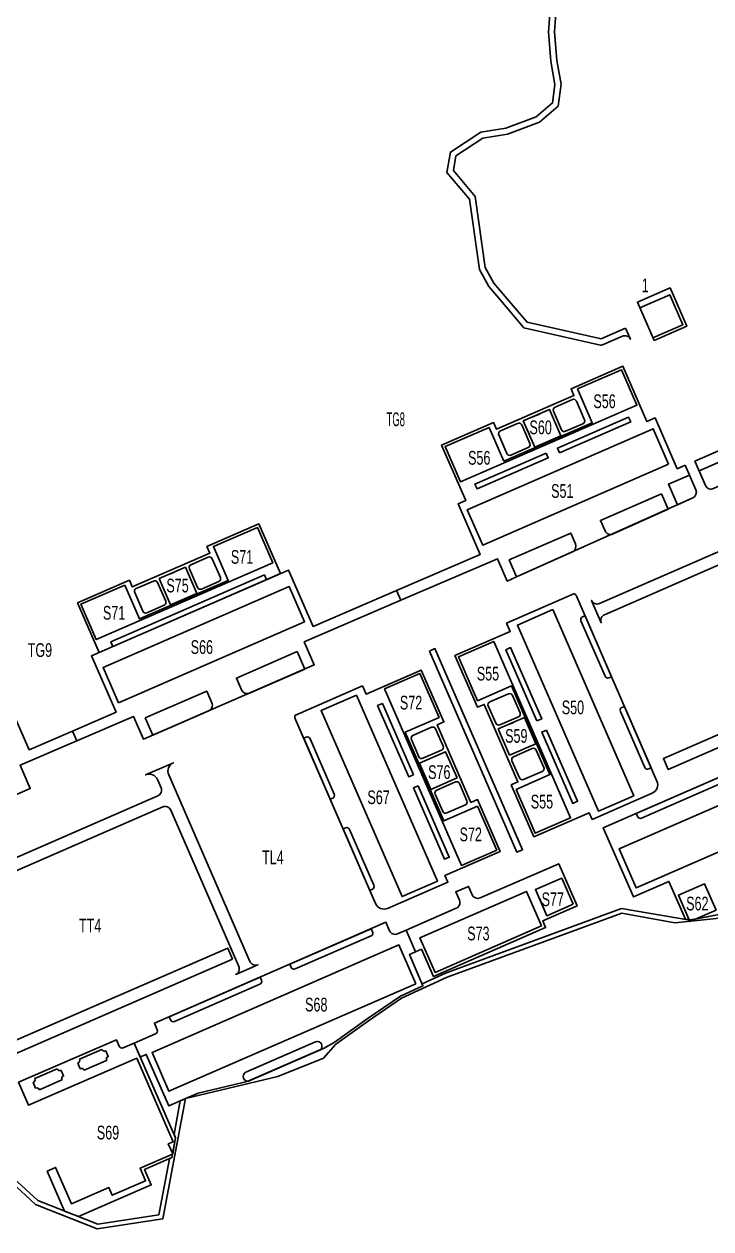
# Model space of a CAD drawing. Header units: inches. Extents: x 496359 to 501064, y 2374078 to 2377203.
# Drawn here: x 500064.3 to 500289.9, y 2374230.3 to 2374626 of the extents above; entities that cross this region are included whole.
import ezdxf
from ezdxf.enums import TextEntityAlignment as Align

# ---------------------------------------------------------------- set-up
doc = ezdxf.new("R2010")
doc.units = ezdxf.units.IN
doc.header["$MEASUREMENT"] = 0
for name, color, linetype, lineweight in [('EG Text2', 7, 'Continuous', 18), ('ISO', 252, 'Continuous', 20), ('LC Net dam 1', 30, 'Continuous', 30)]:
    doc.layers.add(name, color=color, linetype=linetype, lineweight=lineweight)
doc.styles.add('EG Hai', font='')
doc.styles.get('EG Hai').set_extended_font_data('.VnArial NarrowH')

msp = doc.modelspace()

# ---------------------------------------------------------------- linework, layer by layer
at = {"layer": 'LC Net dam 1'}
msp.add_lwpolyline([(500239.58, 2374637.28), (500238.59, 2374623.45), (500239.32, 2374614.04), (500240.73, 2374606.22), (500239.78, 2374599.01), (500233.57, 2374593.8), (500223.1, 2374589.79), (500215.04, 2374588.53), (500206.18, 2374582.71), (500205.33, 2374577.83), (500212.51, 2374569.36), (500215.78, 2374546.02), (500218.58, 2374540.9), (500222.38, 2374536.46), (500229.55, 2374528.04), (500253.49, 2374522.66, 0.159215), (500254.11, 2374522.71), (500261.88, 2374526.1)], format="xyb", dxfattribs=at)
for points in [[(500378.54, 2374522.88), (500379.78, 2374519.61), (500367.03, 2374514.78), (500370.56, 2374506.66), (500328.38, 2374490.22), (500290.83, 2374473.4, -0.417297), (500288.18, 2374474.43), (500284.68, 2374482.46), (500305.29, 2374491.43), (500297.24, 2374509.93), (500362, 2374538.11), (500370.03, 2374519.66)], [(500286.08, 2374479.25), (500288.18, 2374474.43, 0.41742), (500290.83, 2374473.4), (500313.78, 2374483.68), (500310.99, 2374490.09)], [(500282.87, 2374477.85), (500285, 2374472.96, -0.41111), (500283.98, 2374470.34), (500278.91, 2374468.07), (500275.96, 2374474.85)], [(500273.66, 2374471.66), (500253.65, 2374462.96), (500255.14, 2374459.54, 0.417311), (500257.79, 2374458.51), (500275.86, 2374466.6)], [(500244.42, 2374452.61, 0.411123), (500245.44, 2374455.24), (500243.89, 2374458.8), (500223.68, 2374450), (500226.1, 2374444.44)], [(500257.29, 2374411.61), (500248.58, 2374431.62), (500247.76, 2374431.26, 0.414214), (500247.24, 2374429.95), (500255.15, 2374411.77, 0.414214), (500256.47, 2374411.26)], [(500154.02, 2374419.87), (500134.01, 2374411.17), (500135.7, 2374407.28, 0.414214), (500138.33, 2374406.24), (500156.51, 2374414.15)], [(500104.07, 2374398.14), (500106.56, 2374392.42), (500124.94, 2374400.41, 0.414214), (500125.97, 2374403.04), (500124.28, 2374406.93)], [(500270.32, 2374381.68), (500269.49, 2374381.32, -0.414214), (500268.18, 2374381.84), (500260.18, 2374400.21, -0.414214), (500260.7, 2374401.53), (500261.52, 2374401.88)], [(500164.84, 2374371.38), (500156.13, 2374391.39), (500156.96, 2374391.75, -0.414214), (500158.28, 2374391.23), (500166.19, 2374373.06, -0.414214), (500165.67, 2374371.74)], [(500295.28, 2374379.75), (500265.37, 2374366.73), (500265.82, 2374365.71, 0.414214), (500267.13, 2374365.19), (500295.21, 2374377.41, 0.414214), (500295.73, 2374378.73)], [(500177.87, 2374341.44), (500169.07, 2374361.65), (500169.91, 2374362.02, -0.414214), (500171.22, 2374361.5), (500179.22, 2374343.12, -0.414214), (500178.7, 2374341.81)], [(500178.35, 2374328.86), (500151.54, 2374317.2), (500151.98, 2374316.17, 0.414214), (500153.3, 2374315.65), (500178.27, 2374326.52, 0.414214), (500178.79, 2374327.84)], [(500141.81, 2374312.96), (500111.9, 2374299.95), (500112.34, 2374298.92, 0.414214), (500113.66, 2374298.4), (500141.73, 2374310.62, 0.414214), (500142.25, 2374311.94)], [(500138.34, 2374278.96, -1), (500137.14, 2374281.71), (500160.06, 2374291.68, -1), (500161.26, 2374288.93)], [(500082.46, 2374286.04, -0.414214), (500081.94, 2374284.73), (500082.74, 2374282.89, -0.414214), (500084.05, 2374282.38), (500091.39, 2374285.57, -0.414214), (500091.91, 2374286.88), (500091.11, 2374288.72, -0.414214), (500089.79, 2374289.24)], [(500075.12, 2374282.85, 0.414214), (500076.44, 2374282.33), (500077.24, 2374280.5, 0.414214), (500076.72, 2374279.18), (500069.38, 2374275.99, 0.414214), (500068.07, 2374276.51), (500067.27, 2374278.34, 0.414214), (500067.79, 2374279.66)]]:
    msp.add_lwpolyline(points, format="xyb", close=True, dxfattribs=at)
for points in [[(500347.57, 2374412.32), (500345.97, 2374415.98), (500274.34, 2374384.81), (500275.94, 2374381.14)], [(499993.1, 2374377.95), (500002.95, 2374355.32), (500007.26, 2374357.19), (500010.18, 2374350.47), (500066.32, 2374374.91), (500062.99, 2374382.56), (500081.58, 2374390.58), (500080.19, 2374393.79), (500065.91, 2374387.63), (500057.86, 2374406.13)], [(500132.76, 2374318.84), (500131.17, 2374322.51), (500059.54, 2374291.34), (500061.13, 2374287.67)], [(500113.08, 2374254.86), (500102.38, 2374250.2), (500104.17, 2374246.07), (500093.24, 2374241.32), (500092.13, 2374243.87), (500079.83, 2374238.51), (500074.63, 2374250.45), (500071.88, 2374249.25), (500077.59, 2374236.13), (500082.17, 2374234.32), (500106.03, 2374244.7), (500103.84, 2374249.75), (500112.85, 2374253.67)]]:
    msp.add_lwpolyline(points, close=True, dxfattribs=at)

# ---------------------------------------------------------------- wipeouts: each hides what was drawn before it
at = {"ltscale": 500}
for points, z in [([(500265.45, 2374537.2), (500264.98, 2374537.75), (500264.73, 2374538.15), (500264.5, 2374538.65), (500264.33, 2374539.17), (500264.23, 2374539.67), (500264.2, 2374540.11), (500264.22, 2374540.63), (500264.28, 2374541.04), (500264.44, 2374541.61), (500264.56, 2374541.93), (500264.79, 2374542.36), (500265.05, 2374542.76), (500265.43, 2374543.19), (500265.84, 2374543.55), (500266.31, 2374543.87), (500266.77, 2374544.1), (500267.2, 2374544.26), (500267.6, 2374544.36), (500268.1, 2374544.43), (500268.53, 2374544.44), (500268.95, 2374544.41), (500269.49, 2374544.31), (500269.9, 2374544.18), (500270.28, 2374544.02), (500270.87, 2374543.68), (500271.13, 2374543.48), (500271.43, 2374543.21), (500271.68, 2374542.93), (500271.95, 2374542.58), (500272.19, 2374542.17), (500272.35, 2374541.83), (500272.48, 2374541.48), (500272.59, 2374541.03), (500272.65, 2374540.63), (500272.67, 2374540.05), (500272.62, 2374539.49), (500272.52, 2374539.06), (500272.4, 2374538.71), (500272.2, 2374538.26), (500271.98, 2374537.89), (500271.78, 2374537.6), (500271.44, 2374537.21), (500271.18, 2374536.97), (500270.77, 2374536.67), (500270.49, 2374536.5), (500270.24, 2374536.37), (500269.94, 2374536.24), (500269.59, 2374536.13), (500269.25, 2374536.05), (500268.91, 2374535.99), (500268.56, 2374535.97), (500268.27, 2374535.97), (500267.84, 2374536.01), (500267.47, 2374536.08), (500267.07, 2374536.19), (500266.67, 2374536.35), (500266.19, 2374536.61), (500265.97, 2374536.76), (500265.67, 2374537)], -292.38), ([(500252.07, 2374499.15), (500251.61, 2374499.7), (500251.36, 2374500.1), (500251.12, 2374500.6), (500250.95, 2374501.12), (500250.86, 2374501.62), (500250.83, 2374502.06), (500250.85, 2374502.58), (500250.91, 2374502.99), (500251.07, 2374503.56), (500251.19, 2374503.88), (500251.41, 2374504.31), (500251.68, 2374504.71), (500252.06, 2374505.15), (500252.47, 2374505.5), (500252.94, 2374505.82), (500253.39, 2374506.05), (500253.83, 2374506.21), (500254.22, 2374506.31), (500254.73, 2374506.38), (500255.16, 2374506.39), (500255.57, 2374506.36), (500256.11, 2374506.26), (500256.52, 2374506.13), (500256.91, 2374505.97), (500257.5, 2374505.63), (500257.76, 2374505.43), (500258.05, 2374505.16), (500258.31, 2374504.88), (500258.57, 2374504.53), (500258.82, 2374504.12), (500258.98, 2374503.78), (500259.11, 2374503.43), (500259.22, 2374502.98), (500259.28, 2374502.58), (500259.3, 2374502), (500259.24, 2374501.45), (500259.14, 2374501.01), (500259.03, 2374500.66), (500258.83, 2374500.21), (500258.61, 2374499.84), (500258.41, 2374499.55), (500258.07, 2374499.17), (500257.8, 2374498.92), (500257.4, 2374498.62), (500257.12, 2374498.45), (500256.87, 2374498.32), (500256.56, 2374498.19), (500256.21, 2374498.08), (500255.88, 2374498), (500255.53, 2374497.94), (500255.18, 2374497.92), (500254.89, 2374497.92), (500254.46, 2374497.96), (500254.1, 2374498.03), (500253.69, 2374498.15), (500253.3, 2374498.3), (500252.82, 2374498.56), (500252.6, 2374498.71), (500252.3, 2374498.95)], -292.38), ([(500183.48, 2374493.23), (500183.01, 2374493.78), (500182.76, 2374494.18), (500182.53, 2374494.67), (500182.36, 2374495.2), (500182.27, 2374495.7), (500182.23, 2374496.14), (500182.25, 2374496.66), (500182.31, 2374497.07), (500182.47, 2374497.64), (500182.6, 2374497.96), (500182.82, 2374498.39), (500183.09, 2374498.79), (500183.47, 2374499.22), (500183.87, 2374499.58), (500184.34, 2374499.9), (500184.8, 2374500.13), (500185.23, 2374500.29), (500185.63, 2374500.39), (500186.13, 2374500.46), (500186.57, 2374500.47), (500186.98, 2374500.44), (500187.52, 2374500.34), (500187.93, 2374500.21), (500188.31, 2374500.05), (500188.9, 2374499.7), (500189.16, 2374499.51), (500189.46, 2374499.24), (500189.71, 2374498.96), (500189.98, 2374498.61), (500190.22, 2374498.2), (500190.38, 2374497.86), (500190.51, 2374497.51), (500190.63, 2374497.06), (500190.69, 2374496.65), (500190.7, 2374496.07), (500190.65, 2374495.52), (500190.55, 2374495.09), (500190.43, 2374494.74), (500190.24, 2374494.29), (500190.02, 2374493.91), (500189.81, 2374493.63), (500189.47, 2374493.24), (500189.21, 2374493), (500188.8, 2374492.69), (500188.52, 2374492.53), (500188.27, 2374492.4), (500187.97, 2374492.27), (500187.62, 2374492.15), (500187.29, 2374492.07), (500186.94, 2374492.02), (500186.59, 2374492), (500186.3, 2374492), (500185.87, 2374492.04), (500185.5, 2374492.11), (500185.1, 2374492.22), (500184.7, 2374492.38), (500184.23, 2374492.64), (500184.01, 2374492.78), (500183.7, 2374493.02)], -268.4), ([(500231.07, 2374490.59), (500230.61, 2374491.14), (500230.35, 2374491.54), (500230.12, 2374492.03), (500229.95, 2374492.56), (500229.86, 2374493.05), (500229.82, 2374493.49), (500229.85, 2374494.02), (500229.91, 2374494.42), (500230.06, 2374495), (500230.19, 2374495.31), (500230.41, 2374495.74), (500230.68, 2374496.14), (500231.06, 2374496.58), (500231.46, 2374496.94), (500231.93, 2374497.25), (500232.39, 2374497.48), (500232.82, 2374497.64), (500233.22, 2374497.74), (500233.73, 2374497.81), (500234.16, 2374497.83), (500234.57, 2374497.8), (500235.11, 2374497.69), (500235.52, 2374497.57), (500235.91, 2374497.4), (500236.49, 2374497.06), (500236.75, 2374496.86), (500237.05, 2374496.59), (500237.31, 2374496.32), (500237.57, 2374495.97), (500237.82, 2374495.55), (500237.98, 2374495.21), (500238.1, 2374494.86), (500238.22, 2374494.41), (500238.28, 2374494.01), (500238.3, 2374493.43), (500238.24, 2374492.88), (500238.14, 2374492.44), (500238.03, 2374492.09), (500237.83, 2374491.65), (500237.61, 2374491.27), (500237.4, 2374490.98), (500237.06, 2374490.6), (500236.8, 2374490.36), (500236.39, 2374490.05), (500236.11, 2374489.88), (500235.86, 2374489.75), (500235.56, 2374489.62), (500235.21, 2374489.51), (500234.88, 2374489.43), (500234.53, 2374489.38), (500234.18, 2374489.35), (500233.89, 2374489.35), (500233.46, 2374489.39), (500233.09, 2374489.46), (500232.69, 2374489.58), (500232.3, 2374489.74), (500231.82, 2374489.99), (500231.6, 2374490.14), (500231.29, 2374490.38)], -292.38), ([(500210.9, 2374480.58), (500210.44, 2374481.13), (500210.18, 2374481.53), (500209.95, 2374482.02), (500209.78, 2374482.55), (500209.69, 2374483.04), (500209.66, 2374483.48), (500209.68, 2374484.01), (500209.74, 2374484.41), (500209.89, 2374484.99), (500210.02, 2374485.3), (500210.24, 2374485.74), (500210.51, 2374486.13), (500210.89, 2374486.57), (500211.29, 2374486.93), (500211.76, 2374487.25), (500212.22, 2374487.47), (500212.66, 2374487.63), (500213.05, 2374487.73), (500213.56, 2374487.8), (500213.99, 2374487.82), (500214.4, 2374487.79), (500214.94, 2374487.69), (500215.35, 2374487.56), (500215.74, 2374487.4), (500216.32, 2374487.05), (500216.58, 2374486.85), (500216.88, 2374486.58), (500217.14, 2374486.31), (500217.4, 2374485.96), (500217.65, 2374485.55), (500217.81, 2374485.21), (500217.93, 2374484.85), (500218.05, 2374484.4), (500218.11, 2374484), (500218.13, 2374483.42), (500218.07, 2374482.87), (500217.97, 2374482.43), (500217.86, 2374482.08), (500217.66, 2374481.64), (500217.44, 2374481.26), (500217.23, 2374480.97), (500216.9, 2374480.59), (500216.63, 2374480.35), (500216.22, 2374480.04), (500215.95, 2374479.87), (500215.69, 2374479.74), (500215.39, 2374479.62), (500215.04, 2374479.5), (500214.71, 2374479.42), (500214.36, 2374479.37), (500214.01, 2374479.34), (500213.72, 2374479.35), (500213.29, 2374479.38), (500212.93, 2374479.45), (500212.52, 2374479.57), (500212.13, 2374479.73), (500211.65, 2374479.98), (500211.43, 2374480.13), (500211.12, 2374480.37)], -292.38), ([(500238.2, 2374469.68), (500237.73, 2374470.23), (500237.48, 2374470.63), (500237.25, 2374471.13), (500237.08, 2374471.65), (500236.99, 2374472.15), (500236.95, 2374472.59), (500236.97, 2374473.11), (500237.04, 2374473.52), (500237.19, 2374474.09), (500237.32, 2374474.41), (500237.54, 2374474.84), (500237.81, 2374475.24), (500238.19, 2374475.68), (500238.59, 2374476.03), (500239.06, 2374476.35), (500239.52, 2374476.58), (500239.95, 2374476.74), (500240.35, 2374476.84), (500240.85, 2374476.91), (500241.29, 2374476.92), (500241.7, 2374476.89), (500242.24, 2374476.79), (500242.65, 2374476.66), (500243.03, 2374476.5), (500243.62, 2374476.16), (500243.88, 2374475.96), (500244.18, 2374475.69), (500244.43, 2374475.41), (500244.7, 2374475.06), (500244.95, 2374474.65), (500245.1, 2374474.31), (500245.23, 2374473.96), (500245.35, 2374473.51), (500245.41, 2374473.11), (500245.43, 2374472.53), (500245.37, 2374471.97), (500245.27, 2374471.54), (500245.16, 2374471.19), (500244.96, 2374470.74), (500244.74, 2374470.37), (500244.53, 2374470.08), (500244.19, 2374469.7), (500243.93, 2374469.45), (500243.52, 2374469.15), (500243.24, 2374468.98), (500242.99, 2374468.85), (500242.69, 2374468.72), (500242.34, 2374468.61), (500242.01, 2374468.53), (500241.66, 2374468.47), (500241.31, 2374468.45), (500241.02, 2374468.45), (500240.59, 2374468.49), (500240.22, 2374468.56), (500239.82, 2374468.68), (500239.42, 2374468.83), (500238.95, 2374469.09), (500238.73, 2374469.24), (500238.42, 2374469.48)], -292.38), ([(500132.97, 2374448.03), (500132.5, 2374448.58), (500132.25, 2374448.98), (500132.02, 2374449.48), (500131.85, 2374450.01), (500131.76, 2374450.5), (500131.72, 2374450.94), (500131.74, 2374451.47), (500131.8, 2374451.87), (500131.96, 2374452.44), (500132.09, 2374452.76), (500132.31, 2374453.19), (500132.58, 2374453.59), (500132.96, 2374454.03), (500133.36, 2374454.39), (500133.83, 2374454.7), (500134.29, 2374454.93), (500134.72, 2374455.09), (500135.12, 2374455.19), (500135.62, 2374455.26), (500136.06, 2374455.27), (500136.47, 2374455.24), (500137.01, 2374455.14), (500137.42, 2374455.02), (500137.8, 2374454.85), (500138.39, 2374454.51), (500138.65, 2374454.31), (500138.95, 2374454.04), (500139.2, 2374453.76), (500139.47, 2374453.41), (500139.71, 2374453), (500139.87, 2374452.66), (500140, 2374452.31), (500140.12, 2374451.86), (500140.18, 2374451.46), (500140.19, 2374450.88), (500140.14, 2374450.33), (500140.04, 2374449.89), (500139.93, 2374449.54), (500139.73, 2374449.1), (500139.51, 2374448.72), (500139.3, 2374448.43), (500138.96, 2374448.05), (500138.7, 2374447.8), (500138.29, 2374447.5), (500138.01, 2374447.33), (500137.76, 2374447.2), (500137.46, 2374447.07), (500137.11, 2374446.96), (500136.78, 2374446.88), (500136.43, 2374446.82), (500136.08, 2374446.8), (500135.79, 2374446.8), (500135.36, 2374446.84), (500134.99, 2374446.91), (500134.59, 2374447.03), (500134.19, 2374447.18), (500133.72, 2374447.44), (500133.5, 2374447.59), (500133.19, 2374447.83)], -292.38), ([(500111.78, 2374438.63), (500111.31, 2374439.19), (500111.06, 2374439.59), (500110.83, 2374440.08), (500110.66, 2374440.61), (500110.57, 2374441.1), (500110.53, 2374441.54), (500110.55, 2374442.07), (500110.61, 2374442.47), (500110.77, 2374443.05), (500110.9, 2374443.36), (500111.12, 2374443.79), (500111.39, 2374444.19), (500111.77, 2374444.63), (500112.17, 2374444.99), (500112.64, 2374445.3), (500113.1, 2374445.53), (500113.53, 2374445.69), (500113.93, 2374445.79), (500114.43, 2374445.86), (500114.87, 2374445.88), (500115.28, 2374445.85), (500115.82, 2374445.74), (500116.23, 2374445.62), (500116.61, 2374445.45), (500117.2, 2374445.11), (500117.46, 2374444.91), (500117.76, 2374444.64), (500118.01, 2374444.37), (500118.28, 2374444.02), (500118.52, 2374443.6), (500118.68, 2374443.26), (500118.81, 2374442.91), (500118.93, 2374442.46), (500118.99, 2374442.06), (500119, 2374441.48), (500118.95, 2374440.93), (500118.85, 2374440.49), (500118.73, 2374440.14), (500118.54, 2374439.7), (500118.32, 2374439.32), (500118.11, 2374439.03), (500117.77, 2374438.65), (500117.51, 2374438.41), (500117.1, 2374438.1), (500116.82, 2374437.93), (500116.57, 2374437.8), (500116.27, 2374437.67), (500115.92, 2374437.56), (500115.59, 2374437.48), (500115.24, 2374437.43), (500114.89, 2374437.4), (500114.6, 2374437.4), (500114.17, 2374437.44), (500113.8, 2374437.51), (500113.4, 2374437.63), (500113, 2374437.79), (500112.53, 2374438.04), (500112.31, 2374438.19), (500112, 2374438.43)], -292.38), ([(500090.93, 2374429.67), (500090.46, 2374430.22), (500090.21, 2374430.62), (500089.98, 2374431.12), (500089.81, 2374431.64), (500089.72, 2374432.14), (500089.68, 2374432.58), (500089.7, 2374433.1), (500089.76, 2374433.51), (500089.92, 2374434.08), (500090.05, 2374434.4), (500090.27, 2374434.83), (500090.54, 2374435.23), (500090.92, 2374435.67), (500091.32, 2374436.02), (500091.79, 2374436.34), (500092.25, 2374436.57), (500092.68, 2374436.73), (500093.08, 2374436.83), (500093.58, 2374436.9), (500094.02, 2374436.91), (500094.43, 2374436.88), (500094.97, 2374436.78), (500095.38, 2374436.65), (500095.76, 2374436.49), (500096.35, 2374436.15), (500096.61, 2374435.95), (500096.91, 2374435.68), (500097.16, 2374435.4), (500097.43, 2374435.05), (500097.67, 2374434.64), (500097.83, 2374434.3), (500097.96, 2374433.95), (500098.08, 2374433.5), (500098.14, 2374433.1), (500098.16, 2374432.52), (500098.1, 2374431.96), (500098, 2374431.53), (500097.89, 2374431.18), (500097.69, 2374430.73), (500097.47, 2374430.36), (500097.26, 2374430.07), (500096.92, 2374429.69), (500096.66, 2374429.44), (500096.25, 2374429.14), (500095.97, 2374428.97), (500095.72, 2374428.84), (500095.42, 2374428.71), (500095.07, 2374428.6), (500094.74, 2374428.52), (500094.39, 2374428.46), (500094.04, 2374428.44), (500093.75, 2374428.44), (500093.32, 2374428.48), (500092.95, 2374428.55), (500092.55, 2374428.67), (500092.15, 2374428.82), (500091.68, 2374429.08), (500091.46, 2374429.23), (500091.15, 2374429.47)], -292.38), ([(500066.56, 2374417.45), (500066.09, 2374418), (500065.84, 2374418.4), (500065.61, 2374418.89), (500065.44, 2374419.42), (500065.34, 2374419.91), (500065.31, 2374420.35), (500065.33, 2374420.88), (500065.39, 2374421.28), (500065.55, 2374421.86), (500065.67, 2374422.17), (500065.9, 2374422.6), (500066.16, 2374423), (500066.54, 2374423.44), (500066.95, 2374423.8), (500067.42, 2374424.11), (500067.88, 2374424.34), (500068.31, 2374424.5), (500068.7, 2374424.6), (500069.21, 2374424.67), (500069.64, 2374424.69), (500070.06, 2374424.66), (500070.6, 2374424.56), (500071.01, 2374424.43), (500071.39, 2374424.27), (500071.98, 2374423.92), (500072.24, 2374423.72), (500072.54, 2374423.45), (500072.79, 2374423.18), (500073.05, 2374422.83), (500073.3, 2374422.42), (500073.46, 2374422.08), (500073.59, 2374421.72), (500073.7, 2374421.27), (500073.76, 2374420.87), (500073.78, 2374420.29), (500073.72, 2374419.74), (500073.63, 2374419.3), (500073.51, 2374418.95), (500073.31, 2374418.51), (500073.09, 2374418.13), (500072.89, 2374417.84), (500072.55, 2374417.46), (500072.29, 2374417.22), (500071.88, 2374416.91), (500071.6, 2374416.74), (500071.35, 2374416.61), (500071.05, 2374416.48), (500070.7, 2374416.37), (500070.36, 2374416.29), (500070.02, 2374416.24), (500069.67, 2374416.21), (500069.38, 2374416.21), (500068.94, 2374416.25), (500068.58, 2374416.32), (500068.17, 2374416.44), (500067.78, 2374416.6), (500067.3, 2374416.85), (500067.08, 2374417), (500066.78, 2374417.24)], -266.15), ([(500119.77, 2374418.42), (500119.3, 2374418.97), (500119.05, 2374419.37), (500118.82, 2374419.86), (500118.65, 2374420.39), (500118.55, 2374420.88), (500118.52, 2374421.32), (500118.54, 2374421.85), (500118.6, 2374422.25), (500118.76, 2374422.83), (500118.89, 2374423.14), (500119.11, 2374423.58), (500119.37, 2374423.97), (500119.75, 2374424.41), (500120.16, 2374424.77), (500120.63, 2374425.09), (500121.09, 2374425.32), (500121.52, 2374425.48), (500121.92, 2374425.58), (500122.42, 2374425.65), (500122.86, 2374425.66), (500123.27, 2374425.63), (500123.81, 2374425.53), (500124.22, 2374425.4), (500124.6, 2374425.24), (500125.19, 2374424.89), (500125.45, 2374424.69), (500125.75, 2374424.43), (500126, 2374424.15), (500126.27, 2374423.8), (500126.51, 2374423.39), (500126.67, 2374423.05), (500126.8, 2374422.7), (500126.92, 2374422.24), (500126.98, 2374421.84), (500126.99, 2374421.26), (500126.94, 2374420.71), (500126.84, 2374420.28), (500126.72, 2374419.93), (500126.53, 2374419.48), (500126.31, 2374419.1), (500126.1, 2374418.82), (500125.76, 2374418.43), (500125.5, 2374418.19), (500125.09, 2374417.88), (500124.81, 2374417.71), (500124.56, 2374417.59), (500124.26, 2374417.46), (500123.91, 2374417.34), (500123.58, 2374417.26), (500123.23, 2374417.21), (500122.88, 2374417.19), (500122.59, 2374417.19), (500122.16, 2374417.23), (500121.79, 2374417.3), (500121.39, 2374417.41), (500120.99, 2374417.57), (500120.52, 2374417.83), (500120.3, 2374417.97), (500119.99, 2374418.21)], -292.38), ([(500213.77, 2374409.7), (500213.31, 2374410.25), (500213.06, 2374410.65), (500212.82, 2374411.14), (500212.65, 2374411.67), (500212.56, 2374412.17), (500212.53, 2374412.61), (500212.55, 2374413.13), (500212.61, 2374413.54), (500212.77, 2374414.11), (500212.89, 2374414.43), (500213.11, 2374414.86), (500213.38, 2374415.26), (500213.76, 2374415.69), (500214.16, 2374416.05), (500214.64, 2374416.37), (500215.09, 2374416.6), (500215.53, 2374416.76), (500215.92, 2374416.86), (500216.43, 2374416.93), (500216.86, 2374416.94), (500217.27, 2374416.91), (500217.81, 2374416.81), (500218.22, 2374416.68), (500218.61, 2374416.52), (500219.2, 2374416.17), (500219.46, 2374415.98), (500219.75, 2374415.71), (500220.01, 2374415.43), (500220.27, 2374415.08), (500220.52, 2374414.67), (500220.68, 2374414.33), (500220.81, 2374413.98), (500220.92, 2374413.53), (500220.98, 2374413.12), (500221, 2374412.54), (500220.94, 2374411.99), (500220.84, 2374411.56), (500220.73, 2374411.21), (500220.53, 2374410.76), (500220.31, 2374410.38), (500220.1, 2374410.1), (500219.77, 2374409.71), (500219.5, 2374409.47), (500219.1, 2374409.16), (500218.82, 2374409), (500218.57, 2374408.87), (500218.26, 2374408.74), (500217.91, 2374408.62), (500217.58, 2374408.54), (500217.23, 2374408.49), (500216.88, 2374408.47), (500216.59, 2374408.47), (500216.16, 2374408.51), (500215.8, 2374408.58), (500215.39, 2374408.69), (500215, 2374408.85), (500214.52, 2374409.11), (500214.3, 2374409.25), (500213.99, 2374409.49)], -258.76), ([(500188.5, 2374400.19), (500188.03, 2374400.74), (500187.78, 2374401.14), (500187.55, 2374401.63), (500187.38, 2374402.16), (500187.29, 2374402.65), (500187.25, 2374403.09), (500187.27, 2374403.62), (500187.33, 2374404.02), (500187.49, 2374404.6), (500187.62, 2374404.91), (500187.84, 2374405.34), (500188.11, 2374405.74), (500188.49, 2374406.18), (500188.89, 2374406.54), (500189.36, 2374406.85), (500189.82, 2374407.08), (500190.25, 2374407.24), (500190.65, 2374407.34), (500191.15, 2374407.41), (500191.59, 2374407.43), (500192, 2374407.4), (500192.54, 2374407.29), (500192.95, 2374407.17), (500193.33, 2374407), (500193.92, 2374406.66), (500194.18, 2374406.46), (500194.48, 2374406.19), (500194.73, 2374405.92), (500195, 2374405.57), (500195.24, 2374405.15), (500195.4, 2374404.81), (500195.53, 2374404.46), (500195.65, 2374404.01), (500195.71, 2374403.61), (500195.72, 2374403.03), (500195.67, 2374402.48), (500195.57, 2374402.04), (500195.45, 2374401.69), (500195.26, 2374401.25), (500195.04, 2374400.87), (500194.83, 2374400.58), (500194.49, 2374400.2), (500194.23, 2374399.96), (500193.82, 2374399.65), (500193.54, 2374399.48), (500193.29, 2374399.35), (500192.99, 2374399.22), (500192.64, 2374399.11), (500192.31, 2374399.03), (500191.96, 2374398.98), (500191.61, 2374398.95), (500191.32, 2374398.95), (500190.89, 2374398.99), (500190.52, 2374399.06), (500190.12, 2374399.18), (500189.72, 2374399.34), (500189.25, 2374399.59), (500189.03, 2374399.74), (500188.72, 2374399.98)], -292.38), ([(500241.7, 2374398.62), (500241.23, 2374399.17), (500240.98, 2374399.57), (500240.75, 2374400.06), (500240.58, 2374400.59), (500240.49, 2374401.08), (500240.45, 2374401.52), (500240.47, 2374402.05), (500240.53, 2374402.45), (500240.69, 2374403.03), (500240.82, 2374403.34), (500241.04, 2374403.77), (500241.31, 2374404.17), (500241.69, 2374404.61), (500242.09, 2374404.97), (500242.56, 2374405.29), (500243.02, 2374405.51), (500243.45, 2374405.67), (500243.85, 2374405.77), (500244.35, 2374405.84), (500244.79, 2374405.86), (500245.2, 2374405.83), (500245.74, 2374405.73), (500246.15, 2374405.6), (500246.53, 2374405.44), (500247.12, 2374405.09), (500247.38, 2374404.89), (500247.68, 2374404.62), (500247.93, 2374404.35), (500248.2, 2374404), (500248.44, 2374403.59), (500248.6, 2374403.25), (500248.73, 2374402.89), (500248.85, 2374402.44), (500248.91, 2374402.04), (500248.93, 2374401.46), (500248.87, 2374400.91), (500248.77, 2374400.47), (500248.66, 2374400.12), (500248.46, 2374399.68), (500248.24, 2374399.3), (500248.03, 2374399.01), (500247.69, 2374398.63), (500247.43, 2374398.39), (500247.02, 2374398.08), (500246.74, 2374397.91), (500246.49, 2374397.78), (500246.19, 2374397.66), (500245.84, 2374397.54), (500245.51, 2374397.46), (500245.16, 2374397.41), (500244.81, 2374397.38), (500244.52, 2374397.38), (500244.09, 2374397.42), (500243.72, 2374397.49), (500243.32, 2374397.61), (500242.92, 2374397.77), (500242.45, 2374398.02), (500242.23, 2374398.17), (500241.92, 2374398.41)], -292.38), ([(500223.08, 2374389.26), (500222.61, 2374389.81), (500222.36, 2374390.21), (500222.13, 2374390.7), (500221.96, 2374391.23), (500221.86, 2374391.72), (500221.83, 2374392.16), (500221.85, 2374392.69), (500221.91, 2374393.09), (500222.07, 2374393.67), (500222.19, 2374393.98), (500222.42, 2374394.42), (500222.68, 2374394.81), (500223.06, 2374395.25), (500223.47, 2374395.61), (500223.94, 2374395.93), (500224.4, 2374396.15), (500224.83, 2374396.31), (500225.23, 2374396.41), (500225.73, 2374396.48), (500226.16, 2374396.5), (500226.58, 2374396.47), (500227.12, 2374396.37), (500227.53, 2374396.24), (500227.91, 2374396.08), (500228.5, 2374395.73), (500228.76, 2374395.53), (500229.06, 2374395.26), (500229.31, 2374394.99), (500229.58, 2374394.64), (500229.82, 2374394.23), (500229.98, 2374393.89), (500230.11, 2374393.53), (500230.22, 2374393.08), (500230.28, 2374392.68), (500230.3, 2374392.1), (500230.25, 2374391.55), (500230.15, 2374391.11), (500230.03, 2374390.76), (500229.83, 2374390.32), (500229.61, 2374389.94), (500229.41, 2374389.65), (500229.07, 2374389.27), (500228.81, 2374389.03), (500228.4, 2374388.72), (500228.12, 2374388.55), (500227.87, 2374388.42), (500227.57, 2374388.3), (500227.22, 2374388.18), (500226.88, 2374388.1), (500226.54, 2374388.05), (500226.19, 2374388.02), (500225.9, 2374388.03), (500225.46, 2374388.06), (500225.1, 2374388.13), (500224.7, 2374388.25), (500224.3, 2374388.41), (500223.82, 2374388.66), (500223.6, 2374388.81), (500223.3, 2374389.05)], -258.76), ([(500197.78, 2374377.36), (500197.31, 2374377.91), (500197.06, 2374378.31), (500196.82, 2374378.8), (500196.65, 2374379.33), (500196.56, 2374379.82), (500196.53, 2374380.26), (500196.55, 2374380.79), (500196.61, 2374381.19), (500196.77, 2374381.77), (500196.89, 2374382.08), (500197.12, 2374382.51), (500197.38, 2374382.91), (500197.76, 2374383.35), (500198.17, 2374383.71), (500198.64, 2374384.02), (500199.09, 2374384.25), (500199.53, 2374384.41), (500199.92, 2374384.51), (500200.43, 2374384.58), (500200.86, 2374384.6), (500201.28, 2374384.57), (500201.81, 2374384.46), (500202.23, 2374384.34), (500202.61, 2374384.17), (500203.2, 2374383.83), (500203.46, 2374383.63), (500203.76, 2374383.36), (500204.01, 2374383.09), (500204.27, 2374382.74), (500204.52, 2374382.32), (500204.68, 2374381.98), (500204.81, 2374381.63), (500204.92, 2374381.18), (500204.98, 2374380.78), (500205, 2374380.2), (500204.94, 2374379.65), (500204.85, 2374379.21), (500204.73, 2374378.86), (500204.53, 2374378.42), (500204.31, 2374378.04), (500204.11, 2374377.75), (500203.77, 2374377.37), (500203.51, 2374377.13), (500203.1, 2374376.82), (500202.82, 2374376.65), (500202.57, 2374376.52), (500202.26, 2374376.39), (500201.92, 2374376.28), (500201.58, 2374376.2), (500201.24, 2374376.15), (500200.88, 2374376.12), (500200.6, 2374376.12), (500200.16, 2374376.16), (500199.8, 2374376.23), (500199.39, 2374376.35), (500199, 2374376.51), (500198.52, 2374376.76), (500198.3, 2374376.91), (500198, 2374377.15)], -292.38), ([(500177.83, 2374369.1), (500177.37, 2374369.65), (500177.12, 2374370.05), (500176.88, 2374370.55), (500176.71, 2374371.07), (500176.62, 2374371.57), (500176.59, 2374372.01), (500176.61, 2374372.53), (500176.67, 2374372.94), (500176.83, 2374373.51), (500176.95, 2374373.83), (500177.18, 2374374.26), (500177.44, 2374374.66), (500177.82, 2374375.1), (500178.23, 2374375.45), (500178.7, 2374375.77), (500179.15, 2374376), (500179.59, 2374376.16), (500179.98, 2374376.26), (500180.49, 2374376.33), (500180.92, 2374376.34), (500181.33, 2374376.31), (500181.87, 2374376.21), (500182.29, 2374376.08), (500182.67, 2374375.92), (500183.26, 2374375.58), (500183.52, 2374375.38), (500183.82, 2374375.11), (500184.07, 2374374.83), (500184.33, 2374374.48), (500184.58, 2374374.07), (500184.74, 2374373.73), (500184.87, 2374373.38), (500184.98, 2374372.93), (500185.04, 2374372.53), (500185.06, 2374371.95), (500185, 2374371.39), (500184.91, 2374370.96), (500184.79, 2374370.61), (500184.59, 2374370.16), (500184.37, 2374369.79), (500184.17, 2374369.5), (500183.83, 2374369.12), (500183.57, 2374368.87), (500183.16, 2374368.57), (500182.88, 2374368.4), (500182.63, 2374368.27), (500182.32, 2374368.14), (500181.98, 2374368.03), (500181.64, 2374367.95), (500181.29, 2374367.89), (500180.94, 2374367.87), (500180.66, 2374367.87), (500180.22, 2374367.91), (500179.86, 2374367.98), (500179.45, 2374368.1), (500179.06, 2374368.25), (500178.58, 2374368.51), (500178.36, 2374368.66), (500178.06, 2374368.9)], -292.38), ([(500231.51, 2374367.67), (500231.04, 2374368.22), (500230.79, 2374368.62), (500230.56, 2374369.11), (500230.39, 2374369.64), (500230.29, 2374370.13), (500230.26, 2374370.57), (500230.28, 2374371.1), (500230.34, 2374371.5), (500230.5, 2374372.08), (500230.62, 2374372.39), (500230.85, 2374372.83), (500231.11, 2374373.22), (500231.49, 2374373.66), (500231.9, 2374374.02), (500232.37, 2374374.34), (500232.82, 2374374.57), (500233.26, 2374374.72), (500233.65, 2374374.82), (500234.16, 2374374.9), (500234.59, 2374374.91), (500235.01, 2374374.88), (500235.55, 2374374.78), (500235.96, 2374374.65), (500236.34, 2374374.49), (500236.93, 2374374.14), (500237.19, 2374373.94), (500237.49, 2374373.67), (500237.74, 2374373.4), (500238, 2374373.05), (500238.25, 2374372.64), (500238.41, 2374372.3), (500238.54, 2374371.95), (500238.65, 2374371.49), (500238.71, 2374371.09), (500238.73, 2374370.51), (500238.67, 2374369.96), (500238.58, 2374369.53), (500238.46, 2374369.17), (500238.26, 2374368.73), (500238.04, 2374368.35), (500237.84, 2374368.06), (500237.5, 2374367.68), (500237.24, 2374367.44), (500236.83, 2374367.13), (500236.55, 2374366.96), (500236.3, 2374366.84), (500236, 2374366.71), (500235.65, 2374366.59), (500235.31, 2374366.51), (500234.97, 2374366.46), (500234.62, 2374366.43), (500234.33, 2374366.44), (500233.89, 2374366.48), (500233.53, 2374366.54), (500233.12, 2374366.66), (500232.73, 2374366.82), (500232.25, 2374367.07), (500232.03, 2374367.22), (500231.73, 2374367.46)], -258.76), ([(500208.1, 2374356.9), (500207.64, 2374357.45), (500207.38, 2374357.85), (500207.15, 2374358.34), (500206.98, 2374358.87), (500206.89, 2374359.36), (500206.85, 2374359.8), (500206.88, 2374360.33), (500206.94, 2374360.73), (500207.09, 2374361.31), (500207.22, 2374361.62), (500207.44, 2374362.06), (500207.71, 2374362.45), (500208.09, 2374362.89), (500208.49, 2374363.25), (500208.96, 2374363.57), (500209.42, 2374363.79), (500209.86, 2374363.95), (500210.25, 2374364.05), (500210.76, 2374364.13), (500211.19, 2374364.14), (500211.6, 2374364.11), (500212.14, 2374364.01), (500212.55, 2374363.88), (500212.94, 2374363.72), (500213.52, 2374363.37), (500213.78, 2374363.17), (500214.08, 2374362.9), (500214.34, 2374362.63), (500214.6, 2374362.28), (500214.85, 2374361.87), (500215.01, 2374361.53), (500215.13, 2374361.17), (500215.25, 2374360.72), (500215.31, 2374360.32), (500215.33, 2374359.74), (500215.27, 2374359.19), (500215.17, 2374358.76), (500215.06, 2374358.4), (500214.86, 2374357.96), (500214.64, 2374357.58), (500214.43, 2374357.29), (500214.1, 2374356.91), (500213.83, 2374356.67), (500213.42, 2374356.36), (500213.14, 2374356.19), (500212.89, 2374356.06), (500212.59, 2374355.94), (500212.24, 2374355.82), (500211.91, 2374355.74), (500211.56, 2374355.69), (500211.21, 2374355.66), (500210.92, 2374355.67), (500210.49, 2374355.71), (500210.13, 2374355.77), (500209.72, 2374355.89), (500209.33, 2374356.05), (500208.85, 2374356.3), (500208.63, 2374356.45), (500208.32, 2374356.69)], -292.38), ([(500143.12, 2374349.37), (500142.65, 2374349.92), (500142.4, 2374350.32), (500142.17, 2374350.81), (500142, 2374351.34), (500141.91, 2374351.83), (500141.87, 2374352.27), (500141.89, 2374352.8), (500141.95, 2374353.2), (500142.11, 2374353.78), (500142.24, 2374354.09), (500142.46, 2374354.53), (500142.73, 2374354.92), (500143.11, 2374355.36), (500143.51, 2374355.72), (500143.98, 2374356.04), (500144.44, 2374356.27), (500144.87, 2374356.43), (500145.27, 2374356.53), (500145.77, 2374356.6), (500146.21, 2374356.61), (500146.62, 2374356.58), (500147.16, 2374356.48), (500147.57, 2374356.35), (500147.95, 2374356.19), (500148.54, 2374355.84), (500148.8, 2374355.64), (500149.1, 2374355.38), (500149.35, 2374355.1), (500149.62, 2374354.75), (500149.86, 2374354.34), (500150.02, 2374354), (500150.15, 2374353.65), (500150.27, 2374353.19), (500150.33, 2374352.79), (500150.34, 2374352.21), (500150.29, 2374351.66), (500150.19, 2374351.23), (500150.08, 2374350.88), (500149.88, 2374350.43), (500149.66, 2374350.05), (500149.45, 2374349.76), (500149.11, 2374349.38), (500148.85, 2374349.14), (500148.44, 2374348.83), (500148.16, 2374348.66), (500147.91, 2374348.54), (500147.61, 2374348.41), (500147.26, 2374348.29), (500146.93, 2374348.21), (500146.58, 2374348.16), (500146.23, 2374348.13), (500145.94, 2374348.14), (500145.51, 2374348.18), (500145.14, 2374348.24), (500144.74, 2374348.36), (500144.34, 2374348.52), (500143.87, 2374348.78), (500143.65, 2374348.92), (500143.34, 2374349.16)], -292.38), ([(500235.05, 2374335.58), (500234.59, 2374336.13), (500234.33, 2374336.53), (500234.1, 2374337.02), (500233.93, 2374337.55), (500233.84, 2374338.05), (500233.81, 2374338.49), (500233.83, 2374339.01), (500233.89, 2374339.42), (500234.05, 2374339.99), (500234.17, 2374340.31), (500234.39, 2374340.74), (500234.66, 2374341.14), (500235.04, 2374341.57), (500235.44, 2374341.93), (500235.92, 2374342.25), (500236.37, 2374342.48), (500236.81, 2374342.64), (500237.2, 2374342.74), (500237.71, 2374342.81), (500238.14, 2374342.82), (500238.55, 2374342.79), (500239.09, 2374342.69), (500239.5, 2374342.56), (500239.89, 2374342.4), (500240.47, 2374342.05), (500240.74, 2374341.86), (500241.03, 2374341.59), (500241.29, 2374341.31), (500241.55, 2374340.96), (500241.8, 2374340.55), (500241.96, 2374340.21), (500242.08, 2374339.86), (500242.2, 2374339.41), (500242.26, 2374339), (500242.28, 2374338.42), (500242.22, 2374337.87), (500242.12, 2374337.44), (500242.01, 2374337.09), (500241.81, 2374336.64), (500241.59, 2374336.26), (500241.38, 2374335.98), (500241.05, 2374335.59), (500240.78, 2374335.35), (500240.38, 2374335.04), (500240.1, 2374334.88), (500239.85, 2374334.75), (500239.54, 2374334.62), (500239.19, 2374334.5), (500238.86, 2374334.42), (500238.51, 2374334.37), (500238.16, 2374334.35), (500237.87, 2374334.35), (500237.44, 2374334.39), (500237.08, 2374334.46), (500236.67, 2374334.57), (500236.28, 2374334.73), (500235.8, 2374334.99), (500235.58, 2374335.13), (500235.27, 2374335.37)], -292.38), ([(500282.57, 2374334.19), (500282.1, 2374334.74), (500281.85, 2374335.14), (500281.61, 2374335.64), (500281.45, 2374336.17), (500281.35, 2374336.66), (500281.32, 2374337.1), (500281.34, 2374337.63), (500281.4, 2374338.03), (500281.56, 2374338.6), (500281.68, 2374338.92), (500281.91, 2374339.35), (500282.17, 2374339.75), (500282.55, 2374340.19), (500282.96, 2374340.54), (500283.43, 2374340.86), (500283.88, 2374341.09), (500284.32, 2374341.25), (500284.71, 2374341.35), (500285.22, 2374341.42), (500285.65, 2374341.43), (500286.07, 2374341.4), (500286.61, 2374341.3), (500287.02, 2374341.18), (500287.4, 2374341.01), (500287.99, 2374340.67), (500288.25, 2374340.47), (500288.55, 2374340.2), (500288.8, 2374339.92), (500289.06, 2374339.57), (500289.31, 2374339.16), (500289.47, 2374338.82), (500289.6, 2374338.47), (500289.71, 2374338.02), (500289.77, 2374337.62), (500289.79, 2374337.04), (500289.73, 2374336.49), (500289.64, 2374336.05), (500289.52, 2374335.7), (500289.32, 2374335.26), (500289.1, 2374334.88), (500288.9, 2374334.59), (500288.56, 2374334.21), (500288.3, 2374333.96), (500287.89, 2374333.66), (500287.61, 2374333.49), (500287.36, 2374333.36), (500287.06, 2374333.23), (500286.71, 2374333.12), (500286.37, 2374333.04), (500286.03, 2374332.98), (500285.68, 2374332.96), (500285.39, 2374332.96), (500284.95, 2374333), (500284.59, 2374333.07), (500284.18, 2374333.19), (500283.79, 2374333.34), (500283.31, 2374333.6), (500283.09, 2374333.75), (500282.79, 2374333.99)], -292.38), ([(500083.07, 2374326.96), (500082.6, 2374327.52), (500082.35, 2374327.92), (500082.11, 2374328.41), (500081.94, 2374328.94), (500081.85, 2374329.43), (500081.82, 2374329.87), (500081.84, 2374330.4), (500081.9, 2374330.8), (500082.06, 2374331.38), (500082.18, 2374331.69), (500082.41, 2374332.12), (500082.67, 2374332.52), (500083.05, 2374332.96), (500083.46, 2374333.32), (500083.93, 2374333.63), (500084.38, 2374333.86), (500084.82, 2374334.02), (500085.21, 2374334.12), (500085.72, 2374334.19), (500086.15, 2374334.21), (500086.57, 2374334.18), (500087.11, 2374334.07), (500087.52, 2374333.95), (500087.9, 2374333.78), (500088.49, 2374333.44), (500088.75, 2374333.24), (500089.05, 2374332.97), (500089.3, 2374332.7), (500089.56, 2374332.35), (500089.81, 2374331.93), (500089.97, 2374331.59), (500090.1, 2374331.24), (500090.21, 2374330.79), (500090.27, 2374330.39), (500090.29, 2374329.81), (500090.23, 2374329.26), (500090.14, 2374328.82), (500090.02, 2374328.47), (500089.82, 2374328.03), (500089.6, 2374327.65), (500089.4, 2374327.36), (500089.06, 2374326.98), (500088.8, 2374326.74), (500088.39, 2374326.43), (500088.11, 2374326.26), (500087.86, 2374326.13), (500087.55, 2374326), (500087.21, 2374325.89), (500086.87, 2374325.81), (500086.53, 2374325.76), (500086.17, 2374325.73), (500085.89, 2374325.73), (500085.45, 2374325.77), (500085.09, 2374325.84), (500084.68, 2374325.96), (500084.29, 2374326.12), (500083.81, 2374326.37), (500083.59, 2374326.52), (500083.29, 2374326.76)], -292.38), ([(500210.63, 2374324.36), (500210.16, 2374324.91), (500209.91, 2374325.31), (500209.67, 2374325.8), (500209.51, 2374326.33), (500209.41, 2374326.82), (500209.38, 2374327.26), (500209.4, 2374327.79), (500209.46, 2374328.19), (500209.62, 2374328.77), (500209.74, 2374329.08), (500209.97, 2374329.52), (500210.23, 2374329.91), (500210.61, 2374330.35), (500211.02, 2374330.71), (500211.49, 2374331.03), (500211.94, 2374331.25), (500212.38, 2374331.41), (500212.77, 2374331.51), (500213.28, 2374331.58), (500213.71, 2374331.6), (500214.13, 2374331.57), (500214.67, 2374331.47), (500215.08, 2374331.34), (500215.46, 2374331.18), (500216.05, 2374330.83), (500216.31, 2374330.63), (500216.61, 2374330.36), (500216.86, 2374330.09), (500217.12, 2374329.74), (500217.37, 2374329.33), (500217.53, 2374328.99), (500217.66, 2374328.63), (500217.77, 2374328.18), (500217.83, 2374327.78), (500217.85, 2374327.2), (500217.79, 2374326.65), (500217.7, 2374326.21), (500217.58, 2374325.86), (500217.38, 2374325.42), (500217.16, 2374325.04), (500216.96, 2374324.75), (500216.62, 2374324.37), (500216.36, 2374324.13), (500215.95, 2374323.82), (500215.67, 2374323.65), (500215.42, 2374323.52), (500215.11, 2374323.4), (500214.77, 2374323.28), (500214.43, 2374323.2), (500214.09, 2374323.15), (500213.73, 2374323.12), (500213.45, 2374323.13), (500213.01, 2374323.16), (500212.65, 2374323.23), (500212.24, 2374323.35), (500211.85, 2374323.51), (500211.37, 2374323.76), (500211.15, 2374323.91), (500210.85, 2374324.15)], -292.38), ([(500157.35, 2374301), (500156.89, 2374301.55), (500156.64, 2374301.95), (500156.4, 2374302.44), (500156.23, 2374302.97), (500156.14, 2374303.46), (500156.11, 2374303.9), (500156.13, 2374304.43), (500156.19, 2374304.83), (500156.35, 2374305.41), (500156.47, 2374305.72), (500156.7, 2374306.16), (500156.96, 2374306.55), (500157.34, 2374306.99), (500157.75, 2374307.35), (500158.22, 2374307.67), (500158.67, 2374307.9), (500159.11, 2374308.05), (500159.5, 2374308.15), (500160.01, 2374308.23), (500160.44, 2374308.24), (500160.85, 2374308.21), (500161.39, 2374308.11), (500161.81, 2374307.98), (500162.19, 2374307.82), (500162.78, 2374307.47), (500163.04, 2374307.27), (500163.33, 2374307), (500163.59, 2374306.73), (500163.85, 2374306.38), (500164.1, 2374305.97), (500164.26, 2374305.63), (500164.39, 2374305.28), (500164.5, 2374304.82), (500164.56, 2374304.42), (500164.58, 2374303.84), (500164.52, 2374303.29), (500164.43, 2374302.86), (500164.31, 2374302.51), (500164.11, 2374302.06), (500163.89, 2374301.68), (500163.69, 2374301.39), (500163.35, 2374301.01), (500163.09, 2374300.77), (500162.68, 2374300.46), (500162.4, 2374300.29), (500162.15, 2374300.17), (500161.84, 2374300.04), (500161.5, 2374299.92), (500161.16, 2374299.84), (500160.81, 2374299.79), (500160.46, 2374299.76), (500160.18, 2374299.77), (500159.74, 2374299.81), (500159.38, 2374299.87), (500158.97, 2374299.99), (500158.58, 2374300.15), (500158.1, 2374300.4), (500157.88, 2374300.55), (500157.58, 2374300.79)], -292.38), ([(500088.93, 2374258.98), (500088.46, 2374259.53), (500088.21, 2374259.93), (500087.97, 2374260.43), (500087.8, 2374260.95), (500087.71, 2374261.45), (500087.68, 2374261.89), (500087.7, 2374262.41), (500087.76, 2374262.82), (500087.92, 2374263.39), (500088.04, 2374263.71), (500088.27, 2374264.14), (500088.53, 2374264.54), (500088.91, 2374264.98), (500089.32, 2374265.33), (500089.79, 2374265.65), (500090.24, 2374265.88), (500090.68, 2374266.04), (500091.07, 2374266.14), (500091.58, 2374266.21), (500092.01, 2374266.22), (500092.43, 2374266.19), (500092.96, 2374266.09), (500093.38, 2374265.96), (500093.76, 2374265.8), (500094.35, 2374265.46), (500094.61, 2374265.26), (500094.91, 2374264.99), (500095.16, 2374264.71), (500095.42, 2374264.36), (500095.67, 2374263.95), (500095.83, 2374263.61), (500095.96, 2374263.26), (500096.07, 2374262.81), (500096.13, 2374262.41), (500096.15, 2374261.83), (500096.09, 2374261.27), (500096, 2374260.84), (500095.88, 2374260.49), (500095.68, 2374260.04), (500095.46, 2374259.67), (500095.26, 2374259.38), (500094.92, 2374259), (500094.66, 2374258.75), (500094.25, 2374258.45), (500093.97, 2374258.28), (500093.72, 2374258.15), (500093.41, 2374258.02), (500093.07, 2374257.91), (500092.73, 2374257.83), (500092.39, 2374257.77), (500092.03, 2374257.75), (500091.75, 2374257.75), (500091.31, 2374257.79), (500090.95, 2374257.86), (500090.54, 2374257.98), (500090.15, 2374258.13), (500089.67, 2374258.39), (500089.45, 2374258.54), (500089.15, 2374258.78)], -292.38)]:
    msp.add_wipeout(points, dxfattribs=at).translate(0, 0, z).dxf.layer = 'ISO'

# ---------------------------------------------------------------- next in the draw order: linework, layer by layer
at = {"layer": 'LC Net dam 1'}
for points in [[(500261.88, 2374526.1), (500263.47, 2374522.43), (500263.47, 2374522.43, 0.414215), (500260.84, 2374523.46), (500254.31, 2374520.62, -0.159215), (500253.69, 2374520.56), (500228.46, 2374526.23), (500220.86, 2374535.16), (500216.93, 2374539.76), (500213.85, 2374545.38), (500210.61, 2374568.51), (500203.2, 2374577.25), (500204.36, 2374583.9), (500214.31, 2374590.43), (500222.58, 2374591.73), (500232.54, 2374595.55), (500237.9, 2374600.05), (500238.7, 2374606.17), (500237.33, 2374613.78), (500236.59, 2374623.44), (500237.52, 2374636.56)], [(500102.49, 2374286.74), (500104.42, 2374287.58), (500111.78, 2374270.67), (500121.42, 2374274.87), (500138.04, 2374278.83), (500162.67, 2374289.55), (500166.17, 2374291.5), (500176.98, 2374299.22), (500187.91, 2374306.74), (500195.32, 2374310.12), (500190.85, 2374320.39), (500192.87, 2374321.27), (500189.77, 2374328.38), (500187, 2374327.17, -0.414214), (500184.37, 2374328.21), (500183.17, 2374330.96), (500107.07, 2374297.85), (500108.01, 2374295.69, -0.414214), (500107.5, 2374294.37), (500100.49, 2374291.32)]]:
    msp.add_lwpolyline(points, format="xyb", dxfattribs=at)
for points in [[(500271.27, 2374522.06), (500265.8, 2374534.62), (500276.53, 2374539.29), (500282, 2374526.73)], [(500221.87, 2374482.37), (500250.97, 2374495.03), (500246.13, 2374506.17), (500260.56, 2374512.45), (500265.61, 2374500.84), (500207.65, 2374475.61), (500202.59, 2374487.22), (500217.03, 2374493.5)], [(500228.28, 2374495.64), (500232.03, 2374487.02), (500240.65, 2374490.77), (500236.9, 2374499.39)], [(500240.17, 2374485.1), (500263.58, 2374495.28), (500262.9, 2374496.84), (500239.49, 2374486.66)], [(500276.04, 2374481.43), (500214.95, 2374454.84), (500209.89, 2374466.47), (500270.98, 2374493.05)], [(500235.83, 2374485.06), (500212.42, 2374474.88), (500213.1, 2374473.32), (500236.5, 2374483.5)], [(500148.47, 2374445.47), (500088.92, 2374419.55), (500081.82, 2374435.87), (500098.86, 2374443.29), (500099.81, 2374441.1), (500125.28, 2374452.18), (500124.33, 2374454.37), (500141.37, 2374461.79)], [(500097.38, 2374441.71), (500082.95, 2374435.43), (500088, 2374423.82), (500145.97, 2374449.05), (500140.92, 2374460.66), (500126.49, 2374454.37), (500131.33, 2374443.24), (500102.23, 2374430.58)], [(500081.58, 2374390.58), (500100.18, 2374398.61), (500103.46, 2374391.07), (500159.61, 2374415.5), (500156.31, 2374423.08), (500188.07, 2374436.74), (500186.67, 2374439.94), (500159.23, 2374428.14), (500151.18, 2374446.64), (500086.41, 2374418.46), (500094.47, 2374399.96), (500080.19, 2374393.79)], [(500108.64, 2374443.85), (500112.39, 2374435.23), (500121.01, 2374438.98), (500117.25, 2374447.6)], [(500095.3, 2374403.05), (500156.4, 2374429.64), (500151.34, 2374441.26), (500090.24, 2374414.68)], [(500238, 2374433.65), (500264.59, 2374372.55), (500252.96, 2374367.49), (500226.37, 2374428.59)], [(500197.42, 2374420.05), (500199.25, 2374420.84), (500227.98, 2374354.82), (500226.15, 2374354.03)], [(500232.77, 2374397.1), (500222.58, 2374420.5), (500224.14, 2374421.18), (500234.33, 2374397.78)], [(500173.5, 2374405.58), (500161.87, 2374400.52), (500188.46, 2374339.42), (500200.09, 2374344.48)], [(500192.18, 2374379.44), (500182, 2374402.84), (500180.44, 2374402.16), (500190.63, 2374378.76)], [(500223.79, 2374385.88), (500232.41, 2374389.63), (500228.66, 2374398.25), (500220.04, 2374394.5)], [(500235.92, 2374394.11), (500246.11, 2374370.7), (500244.55, 2374370.03), (500234.36, 2374393.43)], [(500206.51, 2374378.37), (500197.89, 2374374.61), (500194.14, 2374383.23), (500202.76, 2374386.98)], [(500346.45, 2374377.56), (500340.88, 2374390.34), (500259.78, 2374355.05), (500265.34, 2374342.26)], [(500193.78, 2374375.77), (500192.22, 2374375.09), (500202.41, 2374351.69), (500203.97, 2374352.36)], [(500244.67, 2374336.89), (500240.92, 2374345.51), (500232.3, 2374341.76), (500236.05, 2374333.14)], [(500291.61, 2374334.96), (500287.86, 2374343.58), (500279.24, 2374339.83), (500282.99, 2374331.21)], [(500234.3, 2374329.77), (500199.29, 2374314.53), (500194.35, 2374325.89), (500229.36, 2374341.12)], [(500192.97, 2374310.77), (500187.41, 2374323.55), (500106.31, 2374288.26), (500111.87, 2374275.48)]]:
    msp.add_lwpolyline(points, close=True, dxfattribs=at)
for points in [[(500266.6, 2374532.79), (500276.41, 2374537.05), (500280.68, 2374527.24), (500270.87, 2374522.97)], [(500093.46, 2374421.53), (500092.78, 2374423.09), (500143.26, 2374445.05), (500143.93, 2374443.49)], [(500225.92, 2374374.63), (500237.06, 2374379.48), (500224.39, 2374408.58), (500213.26, 2374403.73), (500206.98, 2374418.17), (500218.59, 2374423.22), (500243.81, 2374365.25), (500232.2, 2374360.2), (500225.92, 2374374.63)], [(500213.29, 2374369.13), (500202.16, 2374364.29), (500189.49, 2374393.39), (500200.62, 2374398.24), (500194.34, 2374412.67), (500182.73, 2374407.62), (500207.96, 2374349.65), (500219.57, 2374354.7), (500213.29, 2374369.13)], [(500521.2, 2374285.46), (500449.82, 2374279.2), (500447.77, 2374279.62), (500447.69, 2374280.56), (500380.83, 2374274.69), (500360.11, 2374319.9), (500350.11, 2374335.08), (500338.78, 2374345.64), (500329.98, 2374347.13), (500292.77, 2374332.38), (500278.13, 2374330.76), (500260.69, 2374333.96), (500203.25, 2374312.9), (500188.28, 2374306.09), (500177.41, 2374298.6), (500166.67, 2374290.94), (500162.67, 2374286.34), (500147.64, 2374280.35), (500117.26, 2374273.11), (500109.86, 2374233.62), (500088.28, 2374230.27), (500067.97, 2374238.34), (500047.41, 2374257.32)], [(500060.92, 2374246.88), (500068.78, 2374239.63), (500088.46, 2374231.82), (500108.58, 2374234.94), (500112.02, 2374253.31), (500112.85, 2374253.67), (500114.07, 2374260.13), (500113.53, 2374261.36), (500115.59, 2374272.33), (500121.42, 2374274.87), (500138.04, 2374278.83), (500162.67, 2374289.55), (500166.17, 2374291.5), (500176.98, 2374299.22), (500187.91, 2374306.74), (500195.32, 2374310.12), (500195.02, 2374310.8), (500202.68, 2374314.29), (500260.55, 2374335.51), (500283.03, 2374331.7), (500295.55, 2374334.07)]]:
    msp.add_lwpolyline(points, dxfattribs=at)
for points in [[(500281.47, 2374481.06), (500278.87, 2374479.93), (500271.62, 2374496.6), (500268.91, 2374495.42), (500261.01, 2374513.58), (500243.97, 2374506.16), (500244.93, 2374503.97), (500219.45, 2374492.89), (500218.5, 2374495.08), (500201.46, 2374487.67), (500209.36, 2374469.51), (500206.85, 2374468.42), (500214.11, 2374451.74), (500186.67, 2374439.94), (500188.07, 2374436.74), (500219.83, 2374450.39), (500223.04, 2374443.01), (500227.27, 2374444.94), (500283.98, 2374470.34, 0.411137), (500285, 2374472.96)], [(500238.21, 2374498.87), (500240.88, 2374492.74, 0.414214), (500242.2, 2374492.22), (500247.87, 2374494.69, 0.414214), (500248.39, 2374496), (500245.72, 2374502.14, 0.414214), (500244.41, 2374502.66), (500238.73, 2374500.19, 0.414214)], [(500220.25, 2374491.05), (500222.92, 2374484.92, 0.414214), (500224.24, 2374484.4), (500229.91, 2374486.87, 0.414214), (500230.43, 2374488.19), (500227.76, 2374494.32, 0.414214), (500226.44, 2374494.84), (500220.77, 2374492.37, 0.414214)], [(500348.59, 2374407.31, 0.414214), (500349.63, 2374409.94), (500327.28, 2374461.29, 0.414214), (500324.65, 2374462.33), (500254.96, 2374432, 0.414214), (500253.93, 2374429.37), (500250.73, 2374436.7, 0.414214), (500253.37, 2374435.67), (500328.56, 2374468.39), (500353.29, 2374411.54, 0.414214), (500355.93, 2374410.5)], [(500118.57, 2374447.08), (500121.24, 2374440.95, 0.414214), (500122.56, 2374440.43), (500128.23, 2374442.9, 0.414214), (500128.75, 2374444.21), (500126.08, 2374450.35, 0.414214), (500124.76, 2374450.87), (500119.09, 2374448.4, 0.414214)], [(500100.61, 2374439.26), (500103.28, 2374433.13, 0.414214), (500104.59, 2374432.61), (500110.27, 2374435.08, 0.414214), (500110.79, 2374436.4), (500108.12, 2374442.53, 0.414214), (500106.8, 2374443.05), (500101.13, 2374440.58, 0.414214)], [(500245.1, 2374438.92, -0.110478), (500245.87, 2374437.86), (500272.2, 2374377.34, -0.414214), (500270.65, 2374373.39), (500250.87, 2374364.78), (500249.91, 2374366.97), (500231.76, 2374359.07), (500224.35, 2374376.1), (500226.54, 2374377.06), (500215.45, 2374402.53), (500213.26, 2374401.58), (500205.85, 2374418.61), (500224, 2374426.51), (500222.82, 2374429.22)], [(500153.2, 2374398.93), (500175.45, 2374408.61), (500176.63, 2374405.9), (500194.79, 2374413.8), (500202.2, 2374396.76), (500200.01, 2374395.81), (500211.1, 2374370.34), (500213.29, 2374371.29), (500220.7, 2374354.25), (500202.55, 2374346.35), (500203.5, 2374344.17), (500183.7, 2374335.55, -0.414214), (500179.75, 2374337.11), (500153.45, 2374397.55, -0.118006)], [(500220.55, 2374395.82), (500226.69, 2374398.49, 0.414214), (500227.21, 2374399.8), (500224.74, 2374405.48, 0.414214), (500223.42, 2374406), (500217.29, 2374403.33, 0.414214), (500216.77, 2374402.01), (500219.24, 2374396.34, 0.414214)], [(500325.76, 2374369.24), (500348.46, 2374379.12, 0.414214), (500350.01, 2374383.07), (500342.51, 2374400.3), (500254.56, 2374362.03), (500264.46, 2374339.29), (500276.16, 2374344.39), (500281.58, 2374331.95), (500283.2, 2374331.73), (500295.55, 2374334.07), (500328.06, 2374348.21), (500331.24, 2374349.6), (500326.3, 2374360.95), (500328.88, 2374362.07)], [(500195.31, 2374384.83), (500201.44, 2374387.5, 0.414214), (500201.96, 2374388.82), (500199.49, 2374394.49, 0.414214), (500198.18, 2374395.01), (500192.04, 2374392.34, 0.414214), (500191.52, 2374391.03), (500193.99, 2374385.35, 0.414214)], [(500228.37, 2374377.86), (500234.5, 2374380.52, 0.414214), (500235.02, 2374381.84), (500232.55, 2374387.52, 0.414214), (500231.24, 2374388.03), (500225.1, 2374385.36, 0.414214), (500224.58, 2374384.05), (500227.05, 2374378.37, 0.414214)], [(500039.12, 2374335.89), (500035.93, 2374343.23, 0.414214), (500038.56, 2374342.19), (500108.25, 2374372.52, 0.414214), (500109.28, 2374375.15), (500108.12, 2374377.83, 0.414214), (500104.17, 2374379.38), (500113.34, 2374383.37, 0.414214), (500111.79, 2374379.42), (500138.49, 2374318.06, 0.414214), (500141.12, 2374317.03), (500133.79, 2374313.83, 0.414214), (500134.82, 2374316.46), (500112.48, 2374367.81, 0.414214), (500109.84, 2374368.85), (500040.16, 2374338.52, 0.414214)], [(500203.13, 2374366.87), (500209.26, 2374369.54, 0.414214), (500209.78, 2374370.86), (500207.31, 2374376.53, 0.414214), (500205.99, 2374377.05), (500199.86, 2374374.38, 0.414214), (500199.34, 2374373.06), (500201.81, 2374367.39, 0.414214)], [(500194.89, 2374322.15), (500192.87, 2374321.27), (500189.77, 2374328.38), (500206.28, 2374335.57, 0.414214), (500207.32, 2374338.2), (500206.12, 2374340.95), (500210.32, 2374342.78), (500211.52, 2374340.02, 0.414213), (500214.15, 2374338.99), (500239.96, 2374350.22), (500245.99, 2374336.37), (500234.66, 2374331.44), (500235.62, 2374329.25), (500198.77, 2374313.22)], [(500113.09, 2374254.91), (500114.07, 2374260.13), (500100.49, 2374291.32), (500096.84, 2374289.73, -0.414214), (500095.53, 2374290.25), (500094.59, 2374292.41), (500062.46, 2374278.43), (500065.75, 2374270.87), (500101.29, 2374286.34), (500113.24, 2374258.87), (500111.66, 2374258.18)]]:
    msp.add_lwpolyline(points, format="xyb", close=True, dxfattribs=at)

# ---------------------------------------------------------------- next in the draw order: texts
at = {"layer": 'EG Text2', "style": 'EG Hai'}
for s, width, p in [('1', 0.8, (500268.36, 2374540.14, -292.38)), ('S56', 0.8, (500254.99, 2374502.09, -292.38)), ('tg8', 0.6, (500186.39, 2374496.17, -268.4)), ('S60', 0.8, (500233.99, 2374493.52, -292.38)), ('S56', 0.8, (500213.82, 2374483.51, -292.38)), ('s51', 0.8, (500241.11, 2374472.62, -292.38)), ('S71', 0.8, (500135.88, 2374450.97, -292.38)), ('S75', 0.8, (500114.69, 2374441.57, -292.38)), ('S71', 0.8, (500093.84, 2374432.61, -292.38)), ('tg9', 0.8, (500069.47, 2374420.38, -266.15)), ('s66', 0.8, (500122.68, 2374421.36, -292.38)), ('s55', 0.8, (500216.69, 2374412.64, -258.76)), ('S72', 0.8, (500191.41, 2374403.12, -292.38)), ('s50', 0.8, (500244.61, 2374401.55, -292.38)), ('S59', 0.8, (500225.99, 2374392.19, -258.76)), ('S76', 0.8, (500200.69, 2374380.29, -292.38)), ('s67', 0.8, (500180.75, 2374372.04, -292.38)), ('s55', 0.8, (500234.42, 2374370.6, -258.76)), ('S72', 0.8, (500211.02, 2374359.83, -292.38)), ('tl4', 0.8, (500146.03, 2374352.31, -292.38)), ('s77', 0.8, (500237.97, 2374338.52, -292.38)), ('S62', 0.8, (500285.48, 2374337.13, -292.38)), ('tt4', 0.8, (500085.98, 2374329.9, -292.38)), ('S73', 0.8, (500213.54, 2374327.29, -292.38)), ('s68', 0.8, (500160.27, 2374303.94, -292.38)), ('s69', 0.8, (500091.84, 2374261.92, -292.38))]:
    msp.add_text(s, height=4.5, rotation=0, dxfattribs=dict(at, width=width)).set_placement(p, align=Align.MIDDLE_CENTER)

doc.saveas('drawing.dxf')
